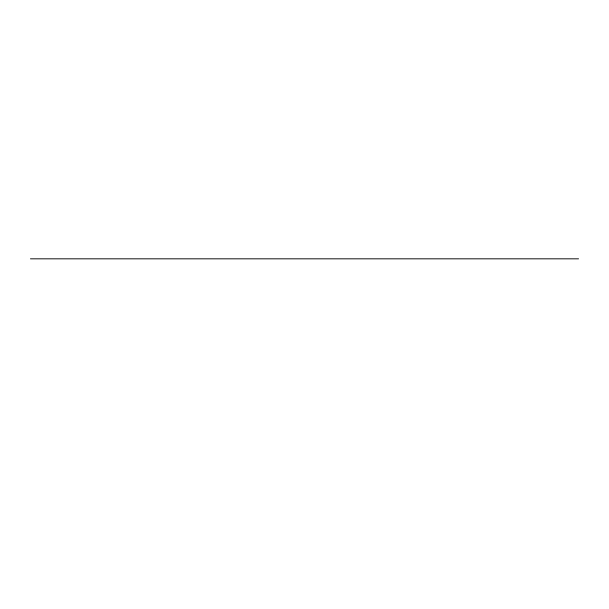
<?xml version="1.0" encoding="UTF-8"?>
<svg xmlns="http://www.w3.org/2000/svg" width="609" height="609" viewBox="0 0 609 609"><rect width="100%" height="100%" fill="white"/><g stroke="black" fill="none" stroke-linecap="round" stroke-linejoin="round"><path stroke-width="0.91" d="M30.45 258.825L578.55 258.825"/></g></svg>
